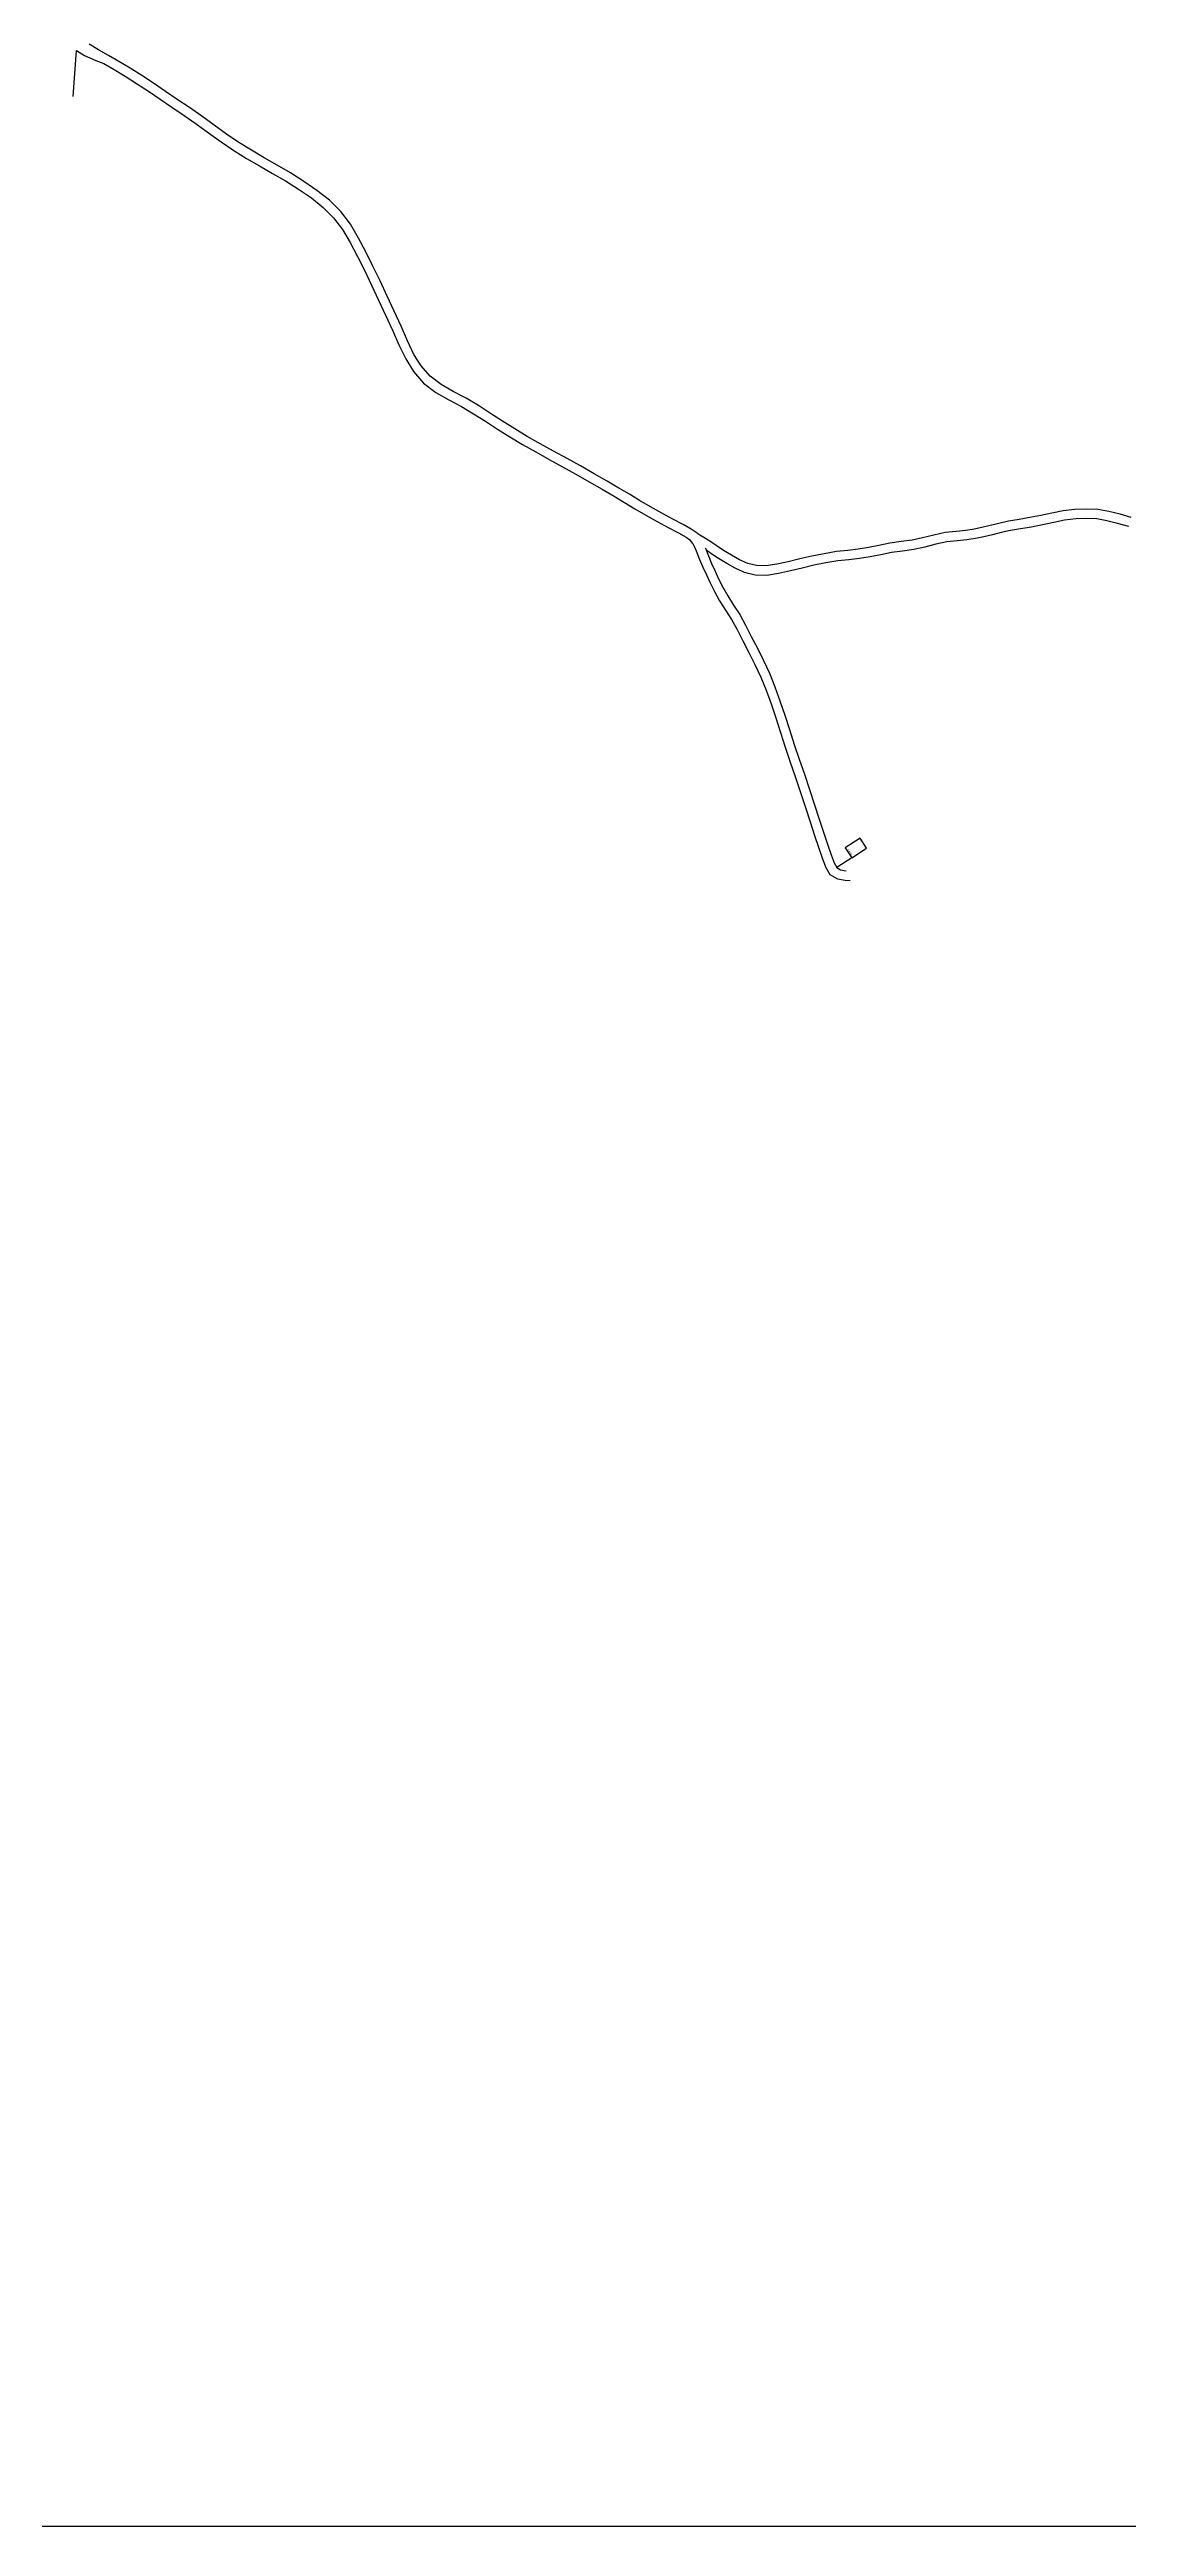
# Model space of a CAD drawing. Extents: x 714896 to 749292, y 8417558 to 8447149.
# Drawn here: x 739104 to 740014, y 8417558 to 8419648 of the extents above; entities that cross this region are included whole.
import ezdxf
from ezdxf.enums import TextEntityAlignment as Align

# ---------------------------------------------------------------- set-up
doc = ezdxf.new("R2010")
doc.units = 0
doc.header["$MEASUREMENT"] = 0
doc.layers.get('0').update_dxf_attribs({"linetype": 'CONTINUOUS'})
for name, color, linetype in [('LOTE', 7, 'CONTINUOUS'), ('NUM-PORTA', 7, 'CONTINUOUS'), ('QUADRA', 6, 'CONTINUOUS')]:
    doc.layers.add(name, color=color, linetype=linetype)

msp = doc.modelspace()

# ---------------------------------------------------------------- linework, layer by layer
msp.add_lwpolyline([(714896.5, 8447149), (749291.6, 8447149), (749291.6, 8417557.8), (714896.5, 8417557.8)], close=True)
at = {"layer": 'LOTE'}
for p, q in [((739787.8, 8418982.5), (739775.2, 8418974.2)), ((739775.2, 8418974.2), (739780.7, 8418965.9)), ((739780.7, 8418965.9), (739793.3, 8418974.1)), ((739793.3, 8418974.1), (739787.8, 8418982.5))]:
    msp.add_line(p, q, dxfattribs=at)
msp.add_lwpolyline([(739780.7, 8418965.9), (739768.2, 8418957.6)], dxfattribs=at)
at = {"layer": 'QUADRA'}
msp.add_lwpolyline([(739123.9, 8419608.4), (739126.6, 8419647), (739133.5, 8419643), (739142.9, 8419638.8), (739149.7, 8419636), (739158.5, 8419631), (739167.7, 8419625.5), (739177.4, 8419619.3), (739187.3, 8419612.7), (739197.2, 8419606), (739207.2, 8419599.2), (739217.4, 8419592.3), (739227.7, 8419585.1), (739238.1, 8419577.6), (739248.6, 8419570), (739259.3, 8419562.8), (739270.2, 8419556.1), (739281, 8419549.7), (739291.9, 8419543.4), (739303, 8419537), (739314, 8419530.1), (739324.8, 8419522.7), (739334.7, 8419514.7), (739343.6, 8419506), (739351.2, 8419496.1), (739357.6, 8419485), (739363.7, 8419473.4), (739369.6, 8419461.6), (739375.5, 8419449.1), (739381.5, 8419436.5), (739387.4, 8419423.8), (739393.2, 8419411.1), (739398.7, 8419398.6), (739404.4, 8419386.9), (739411, 8419376.2), (739419.5, 8419366.4), (739429.8, 8419358.6), (739440.7, 8419352.4), (739451.4, 8419346.7), (739461.6, 8419340.6), (739471.7, 8419334.2), (739481.8, 8419327.6), (739492.2, 8419321), (739503, 8419314.6), (739514.1, 8419308.3), (739525.4, 8419302.1), (739536.7, 8419295.9), (739548, 8419289.5), (739559.3, 8419283.1), (739570.3, 8419276.8), (739580.3, 8419271), (739589, 8419265.8), (739597.7, 8419260.4), (739606.9, 8419255.1), (739616.5, 8419249.7), (739626, 8419244.6), (739634.7, 8419240), (739641.1, 8419236.5), (739644.2, 8419234.2), (739644.9, 8419232.9), (739646.7, 8419230.8), (739648.1, 8419228.2), (739650, 8419223.6), (739652.4, 8419217.7), (739655.2, 8419211.2), (739658.1, 8419204.6), (739661.2, 8419197.8), (739664.9, 8419190.5), (739669.3, 8419182.7), (739674.3, 8419174.8), (739679.3, 8419167), (739684.1, 8419158.4), (739688.9, 8419149), (739693.9, 8419139.1), (739699.1, 8419128.9), (739704, 8419118.3), (739708.6, 8419107.3), (739712.7, 8419095.8), (739716.7, 8419083.9), (739720.6, 8419071.6), (739724.7, 8419059.1), (739728.9, 8419046.5), (739733.3, 8419033.7), (739737.5, 8419020.9), (739741.6, 8419008.2), (739745.6, 8418996.1), (739749.3, 8418984.8), (739752.7, 8418974.8), (739755.8, 8418965.9), (739758.6, 8418958.2), (739762.4, 8418951.7), (739768.7, 8418948.2), (739775.2, 8418947), (739779.4, 8418946.8)], dxfattribs=at)
for points in [[(740016.6, 8419253.1), (740007.1, 8419255.7), (739997.7, 8419258.1), (739988.3, 8419259.7), (739978.9, 8419260.2), (739969, 8419259.9), (739959, 8419258.6), (739949.5, 8419256.6), (739940.3, 8419254.6), (739931, 8419252.9), (739921.9, 8419251.4), (739913.1, 8419249.9), (739904.9, 8419248.1), (739897.5, 8419246.2), (739890.6, 8419244.6), (739883.9, 8419243.2), (739876.9, 8419242.1), (739868.8, 8419241.3), (739859.6, 8419240.3), (739849.9, 8419238.2), (739840.5, 8419235.8), (739831.7, 8419233.8), (739822.5, 8419232.7), (739813, 8419231.3), (739803.6, 8419229.5), (739794.8, 8419227.7), (739786.2, 8419226.3), (739777.5, 8419225.3), (739767.8, 8419224.3), (739757.5, 8419222.5), (739747.1, 8419220.5), (739737, 8419218.1), (739727.2, 8419215.7), (739717.5, 8419213.6), (739708.5, 8419212.2), (739700.4, 8419212.5), (739693.1, 8419214.3), (739686.1, 8419217.4), (739679.3, 8419221.2), (739672.6, 8419225.3), (739666.4, 8419229.4), (739660.9, 8419233), (739655.9, 8419236.1), (739652.5, 8419238, -0.052564), (739650.8, 8419239.2), (739650.3, 8419239.7), (739645.4, 8419243.3), (739638.5, 8419247), (739629.8, 8419251.6), (739620.4, 8419256.7), (739610.9, 8419262), (739601.8, 8419267.3), (739593.2, 8419272.6), (739584.3, 8419277.9), (739574.3, 8419283.7), (739563.3, 8419290), (739552, 8419296.5), (739540.6, 8419302.8), (739529.2, 8419309.1), (739518, 8419315.3), (739507, 8419321.5), (739496.4, 8419327.8), (739486.1, 8419334.4), (739476.1, 8419340.9), (739465.8, 8419347.4), (739455.3, 8419353.6), (739444.5, 8419359.4), (739434.2, 8419365.3), (739425, 8419372.3), (739417.4, 8419380.9), (739411.4, 8419390.7), (739406, 8419402), (739400.5, 8419414.4), (739394.7, 8419427.2), (739388.8, 8419439.9), (739382.8, 8419452.6), (739376.8, 8419465.1), (739370.8, 8419477.1), (739364.6, 8419488.8), (739357.8, 8419500.6), (739349.6, 8419511.3), (739340, 8419520.7), (739329.5, 8419529.1), (739318.4, 8419536.7), (739307.2, 8419543.9), (739295.9, 8419550.4), (739285, 8419556.6), (739274.3, 8419562.9), (739263.7, 8419569.5), (739253.2, 8419576.6), (739242.8, 8419584.1), (739232.4, 8419591.6), (739222, 8419598.9), (739211.7, 8419605.8), (739201.7, 8419612.6), (739191.7, 8419619.4), (739181.7, 8419626), (739171.9, 8419632.3), (739162.5, 8419637.9), (739153.7, 8419642.9), (739145.3, 8419647.7), (739137.3, 8419652.5)], [(740014.6, 8419245.4), (740005.1, 8419248), (739996, 8419250.3), (739987.5, 8419251.8), (739978.8, 8419252.2), (739969.7, 8419251.9), (739960.3, 8419250.7), (739951.2, 8419248.8), (739941.8, 8419246.8), (739932.4, 8419245), (739923.2, 8419243.5), (739914.6, 8419242.1), (739906.7, 8419240.3), (739899.4, 8419238.4), (739892.3, 8419236.8), (739885.3, 8419235.3), (739877.9, 8419234.2), (739869.6, 8419233.4), (739860.9, 8419232.4), (739851.7, 8419230.4), (739842.4, 8419228), (739833.1, 8419225.9), (739823.6, 8419224.7), (739814.4, 8419223.4), (739805.2, 8419221.6), (739796.2, 8419219.8), (739787.3, 8419218.4), (739778.4, 8419217.4), (739768.9, 8419216.4), (739758.9, 8419214.7), (739748.8, 8419212.7), (739738.9, 8419210.4), (739729, 8419207.9), (739718.9, 8419205.7), (739709, 8419204.2), (739699.3, 8419204.5), (739690.4, 8419206.7), (739682.5, 8419210.2), (739675.3, 8419214.3), (739668.3, 8419218.5), (739662, 8419222.7), (739660.5, 8419223.7, -0.091409), (739657.3, 8419227.1), (739659.8, 8419220.7), (739662.5, 8419214.3), (739665.4, 8419207.8), (739668.4, 8419201.2), (739672, 8419194.3), (739676.2, 8419186.8), (739681, 8419179.1), (739686.2, 8419171.1), (739691.2, 8419162.2), (739696, 8419152.7), (739701.1, 8419142.7), (739706.3, 8419132.4), (739711.3, 8419121.6), (739716, 8419110.2), (739720.2, 8419098.4), (739724.3, 8419086.3), (739728.2, 8419074.1), (739732.3, 8419061.6), (739736.5, 8419049.1), (739740.9, 8419036.3), (739745.1, 8419023.4), (739749.2, 8419010.7), (739753.2, 8418998.6), (739756.9, 8418987.4), (739760.3, 8418977.4), (739763.3, 8418968.5), (739765.9, 8418961.6), (739768.2, 8418957.6), (739771.4, 8418955.8), (739776.1, 8418954.9), (739776.1, 8418954.9), (739776.1, 8418954.9)]]:
    msp.add_lwpolyline(points, format="xyb", dxfattribs=at)

# ---------------------------------------------------------------- texts
at = {"layer": 'NUM-PORTA'}
msp.add_text('CASA', height=1.5, rotation=303.2884, dxfattribs=at).set_placement((739778.5, 8418970.2), align=Align.CENTER)

doc.saveas('drawing.dxf')
